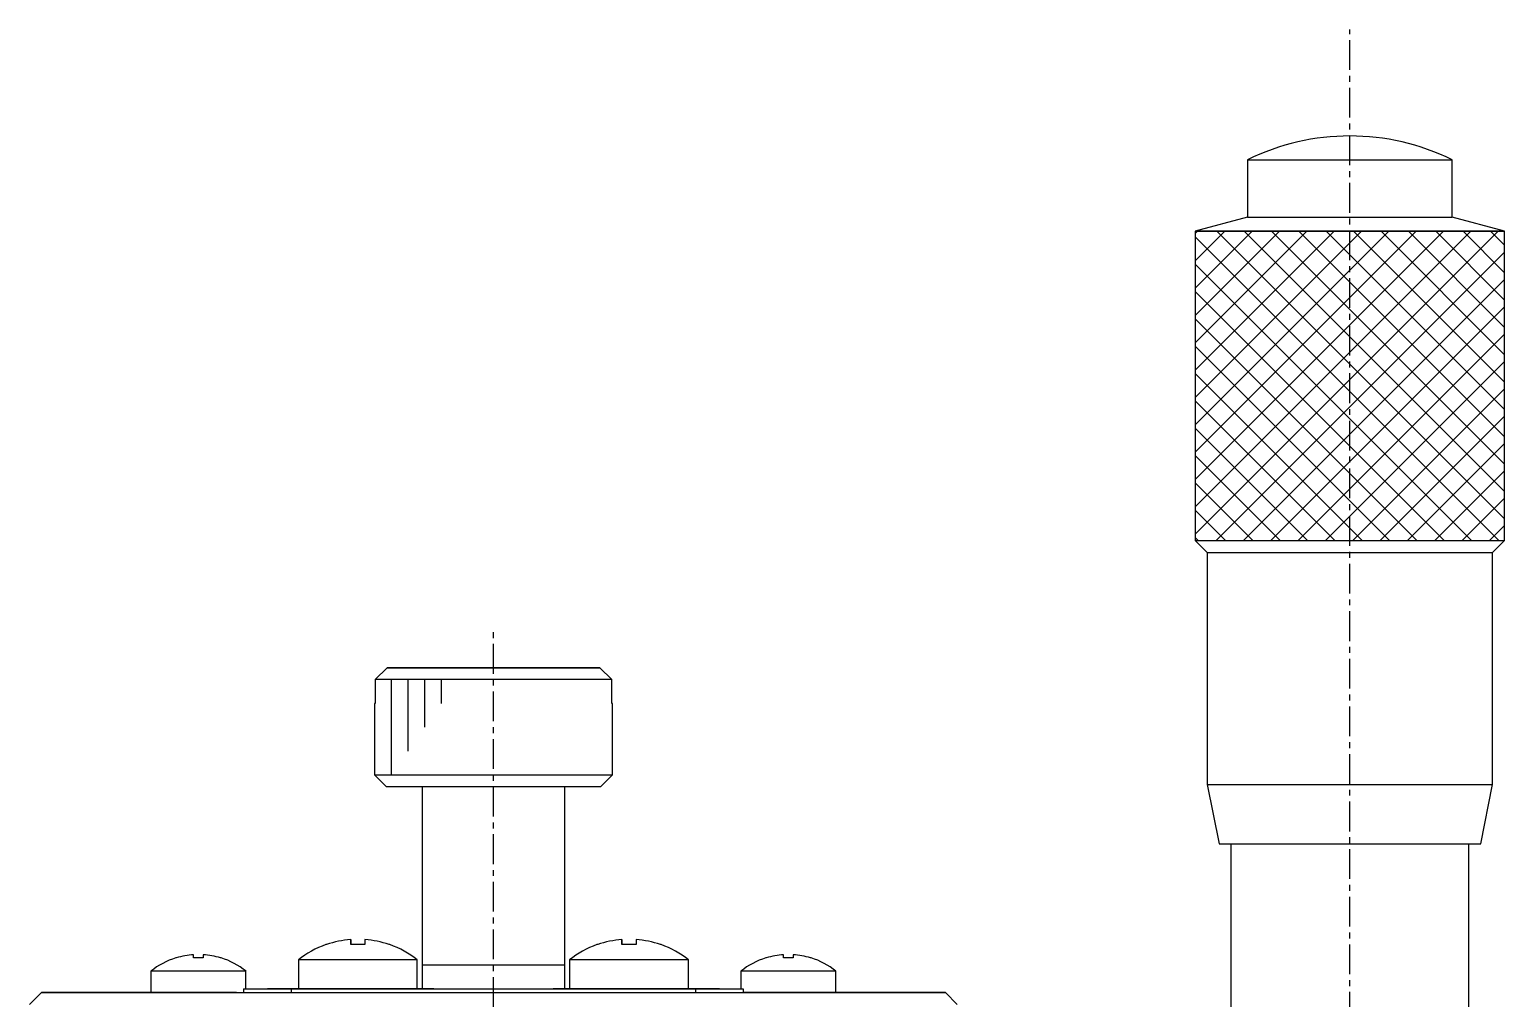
# Model space of a CAD drawing. Extents: x 81 to 317, y 60 to 277.
# Drawn here: x 128.8 to 190.8, y 236.5 to 277.2 of the extents above; entities that cross this region are included whole.
import ezdxf

# ---------------------------------------------------------------- set-up
doc = ezdxf.new("R2010")
doc.units = 0
doc.linetypes.add('CENTER', pattern=[2, 1.25, -0.25, 0.25, -0.25])
doc.layers.get('0').update_dxf_attribs({"linetype": 'CONTINUOUS'})
doc.layers.add('CENTER', color=1, linetype='CENTER')

msp = doc.modelspace()

# ---------------------------------------------------------------- linework, layer by layer
at = {"color": 7, "linetype": 'CONTINUOUS'}
for p, q in [((179.98, 271.731), (179.98, 269.32)), ((179.98, 271.731), (188.58, 271.731)), ((188.58, 269.32), (188.58, 271.731)), ((179.98, 269.32), (177.78, 268.731)), ((179.98, 269.32), (188.58, 269.32)), ((190.78, 268.731), (188.58, 269.32)), ((177.78, 268.731), (190.78, 268.731)), ((177.78, 268.731), (177.78, 255.731)), ((190.78, 268.731), (177.78, 268.731)), ((177.78, 268.731), (177.78, 255.731)), ((190.78, 255.731), (190.78, 268.731)), ((190.78, 255.731), (190.78, 268.731)), ((177.78, 255.731), (190.78, 255.731)), ((177.78, 255.731), (178.28, 255.231)), ((177.78, 255.731), (190.78, 255.731)), ((190.28, 255.231), (190.78, 255.731)), ((178.28, 255.231), (190.28, 255.231)), ((178.28, 255.231), (178.28, 245.481)), ((190.28, 245.481), (190.28, 255.231)), ((143.305, 249.881), (143.808, 250.381)), ((153.255, 249.881), (143.305, 249.881)), ((143.305, 249.881), (143.305, 248.881)), ((152.752, 250.381), (143.808, 250.381)), ((143.808, 250.381), (152.752, 250.381)), ((152.752, 250.381), (153.255, 249.881)), ((153.255, 248.881), (153.255, 249.881)), ((143.305, 248.881), (143.28, 248.881)), ((143.305, 248.881), (143.28, 248.881)), ((143.28, 248.881), (143.28, 245.881)), ((153.28, 248.881), (153.255, 248.881)), ((153.28, 248.881), (153.255, 248.881)), ((153.28, 245.881), (153.28, 248.881)), ((143.28, 245.881), (143.78, 245.381)), ((143.28, 245.881), (153.28, 245.881)), ((152.78, 245.381), (153.28, 245.881)), ((152.78, 245.381), (143.78, 245.381)), ((145.28, 245.381), (145.28, 237.881)), ((151.28, 237.881), (151.28, 245.381)), ((178.28, 245.481), (190.28, 245.481)), ((178.28, 245.481), (178.78, 242.981)), ((189.78, 242.981), (190.28, 245.481)), ((178.78, 242.981), (189.78, 242.981)), ((178.78, 242.981), (179.28, 242.981)), ((179.03, 242.981), (189.53, 242.981)), ((179.03, 242.981), (179.28, 242.981)), ((179.28, 242.981), (179.28, 234.731)), ((189.28, 234.731), (189.28, 242.981)), ((189.28, 242.981), (189.53, 242.981)), ((189.28, 242.981), (189.78, 242.981)), ((141.263, 238.747), (141.23, 238.747)), ((141.263, 238.747), (141.23, 238.747)), ((142.28, 238.959), (142.28, 238.747)), ((142.28, 238.747), (142.28, 238.959)), ((142.88, 238.747), (142.28, 238.747)), ((142.88, 238.959), (142.88, 238.747)), ((143.93, 238.747), (143.896, 238.747)), ((143.93, 238.747), (143.896, 238.747)), ((152.663, 238.747), (152.63, 238.747)), ((152.663, 238.747), (152.63, 238.747)), ((153.68, 238.959), (153.68, 238.747)), ((153.68, 238.747), (153.68, 238.959)), ((154.28, 238.747), (153.68, 238.747)), ((154.28, 238.959), (154.28, 238.747)), ((155.33, 238.747), (155.296, 238.747)), ((155.33, 238.747), (155.296, 238.747)), ((134.951, 238.187), (134.93, 238.187)), ((134.951, 238.187), (134.93, 238.187)), ((135.68, 238.187), (135.68, 238.319)), ((136.08, 238.187), (135.68, 238.187)), ((136.08, 238.319), (136.08, 238.187)), ((136.83, 238.187), (136.808, 238.187)), ((136.83, 238.187), (136.808, 238.187)), ((145.08, 238.104), (140.08, 238.104)), ((140.08, 238.104), (140.08, 236.882)), ((145.08, 236.881), (145.08, 238.104)), ((156.48, 238.104), (151.48, 238.104)), ((151.48, 238.104), (151.48, 236.882)), ((156.48, 236.881), (156.48, 238.104)), ((159.751, 238.187), (159.73, 238.187)), ((159.751, 238.187), (159.73, 238.187)), ((160.48, 238.187), (160.48, 238.319)), ((160.88, 238.187), (160.48, 238.187)), ((160.88, 238.319), (160.88, 238.187)), ((161.63, 238.187), (161.608, 238.187)), ((161.63, 238.187), (161.608, 238.187)), ((137.88, 237.63), (133.88, 237.63)), ((133.88, 237.63), (133.88, 236.732)), ((137.88, 236.882), (137.88, 237.63)), ((148.28, 237.881), (145.28, 237.881)), ((148.28, 237.881), (145.28, 237.881)), ((145.28, 237.881), (145.28, 236.881)), ((151.28, 237.881), (148.28, 237.881)), ((151.28, 237.881), (148.28, 237.881)), ((151.28, 236.881), (151.28, 237.881)), ((162.68, 237.63), (158.68, 237.63)), ((158.68, 237.63), (158.68, 236.881)), ((162.68, 236.732), (162.68, 237.63)), ((137.78, 236.882), (139.78, 236.882)), ((137.78, 236.882), (137.78, 236.732)), ((137.78, 236.882), (138.78, 236.882)), ((139.28, 236.882), (138.78, 236.882)), ((139.78, 236.882), (139.28, 236.882)), ((141.28, 236.882), (139.63, 236.882)), ((141.28, 236.882), (139.63, 236.882)), ((139.78, 236.882), (156.78, 236.881)), ((139.78, 236.882), (140.08, 236.882)), ((145.774, 236.881), (141.28, 236.882)), ((141.28, 236.882), (145.28, 236.881)), ((145.28, 236.881), (145.08, 236.881)), ((155.28, 236.881), (150.785, 236.881)), ((151.28, 236.881), (155.28, 236.881)), ((152.68, 236.881), (151.28, 236.881)), ((156.48, 236.881), (151.48, 236.882)), ((152.48, 236.881), (155.48, 236.881)), ((152.48, 236.881), (152.68, 236.881)), ((152.68, 236.882), (152.68, 236.881)), ((155.28, 236.881), (155.28, 236.881)), ((155.28, 236.881), (155.48, 236.881)), ((156.93, 236.881), (155.28, 236.881)), ((155.28, 236.881), (156.78, 236.881)), ((156.93, 236.881), (155.28, 236.881)), ((156.78, 236.881), (158.78, 236.881)), ((157.28, 236.881), (156.78, 236.881)), ((157.78, 236.881), (157.28, 236.881)), ((157.78, 236.881), (158.78, 236.881)), ((158.78, 236.881), (158.78, 236.731)), ((129.28, 236.732), (128.78, 236.232)), ((129.28, 236.732), (167.28, 236.731)), ((137.48, 236.732), (129.28, 236.732)), ((162.68, 236.732), (158.78, 236.732)), ((167.28, 236.731), (158.78, 236.731)), ((159.68, 236.732), (159.68, 236.731)), ((161.68, 236.731), (161.68, 236.732)), ((167.78, 236.231), (167.28, 236.731))]:
    msp.add_line(p, q, dxfattribs=at)
at = {"color": 3, "linetype": 'CONTINUOUS'}
for p, q in [((177.78, 268.635), (177.876, 268.731)), ((177.78, 267.486), (179.025, 268.731)), ((177.78, 266.337), (180.174, 268.731)), ((177.78, 265.188), (181.323, 268.731)), ((177.78, 264.039), (182.472, 268.731)), ((177.78, 262.89), (183.621, 268.731)), ((177.78, 261.741), (184.77, 268.731)), ((177.78, 260.592), (185.919, 268.731)), ((177.78, 259.442), (187.068, 268.731)), ((177.78, 258.293), (188.217, 268.731)), ((177.78, 257.144), (189.366, 268.731)), ((177.78, 255.995), (190.515, 268.731)), ((190.545, 255.731), (177.78, 268.496)), ((190.78, 256.645), (178.694, 268.731)), ((190.78, 257.794), (179.843, 268.731)), ((190.78, 258.943), (180.992, 268.731)), ((190.78, 260.092), (182.141, 268.731)), ((190.78, 261.241), (183.291, 268.731)), ((190.78, 262.39), (184.44, 268.731)), ((190.78, 263.539), (185.589, 268.731)), ((190.78, 264.688), (186.738, 268.731)), ((190.78, 265.837), (187.887, 268.731)), ((190.78, 266.986), (189.036, 268.731)), ((190.78, 268.135), (190.185, 268.731)), ((178.665, 255.731), (190.78, 267.846)), ((189.396, 255.731), (177.78, 267.347)), ((179.814, 255.731), (190.78, 266.697)), ((188.247, 255.731), (177.78, 266.198)), ((180.963, 255.731), (190.78, 265.548)), ((187.098, 255.731), (177.78, 265.049)), ((182.112, 255.731), (190.78, 264.399)), ((185.949, 255.731), (177.78, 263.899)), ((183.261, 255.731), (190.78, 263.25)), ((184.8, 255.731), (177.78, 262.75)), ((184.41, 255.731), (190.78, 262.101)), ((183.651, 255.731), (177.78, 261.601)), ((182.502, 255.731), (177.78, 260.452)), ((185.559, 255.731), (190.78, 260.952)), ((186.708, 255.731), (190.78, 259.803)), ((181.353, 255.731), (177.78, 259.303)), ((187.857, 255.731), (190.78, 258.654)), ((180.203, 255.731), (177.78, 258.154)), ((189.006, 255.731), (190.78, 257.504)), ((179.054, 255.731), (177.78, 257.005)), ((190.155, 255.731), (190.78, 256.355)), ((177.905, 255.731), (177.78, 255.856)), ((143.98, 249.881), (143.98, 245.881)), ((144.68, 249.881), (144.68, 246.881)), ((145.38, 249.881), (145.38, 247.881)), ((146.08, 249.881), (146.08, 248.881))]:
    msp.add_line(p, q, dxfattribs=at)
at = {"color": 9, "linetype": 'CONTINUOUS'}
for p, q in [((139.78, 236.882), (139.78, 236.732)), ((156.78, 236.881), (156.78, 236.731))]:
    msp.add_line(p, q, dxfattribs=at)
at = {"color": 7, "linetype": 'CONTINUOUS'}
for centre, radius, start, end in [((184.28, 262.986), 9.745, 63.81513, 116.18271), ((142.58, 234.981), 4, 109.72355, 128.6811), ((142.58, 234.981), 3.989, 94.31231, 109.26711), ((142.58, 234.981), 3.989, 70.73071, 85.68552), ((142.58, 234.981), 4, 51.31672, 70.27428), ((153.98, 234.981), 4, 109.72355, 128.6811), ((153.98, 234.981), 3.989, 94.31231, 109.26711), ((153.98, 234.981), 3.989, 70.73071, 85.68552), ((153.98, 234.981), 4, 51.31672, 70.27428), ((135.88, 235.132), 3.2, 107.26892, 128.6811), ((135.88, 235.132), 3.194, 93.58926, 106.90417), ((135.88, 235.132), 3.194, 73.09365, 86.40856), ((135.88, 235.132), 3.2, 51.31672, 72.72891), ((160.68, 235.132), 3.2, 107.26892, 128.6811), ((160.68, 235.132), 3.194, 93.58926, 106.90417), ((160.68, 235.132), 3.194, 73.09365, 86.40856), ((160.68, 235.132), 3.2, 51.31672, 72.72891)]:
    msp.add_arc(centre, radius, start, end, dxfattribs=at)
at = {"layer": 'CENTER', "color": 1, "linetype": 'CENTER'}
for p, q in [((184.279, 211.506), (184.28, 277.206)), ((148.28, 236.131), (148.28, 252.131))]:
    msp.add_line(p, q, dxfattribs=at)

doc.saveas('drawing.dxf')
